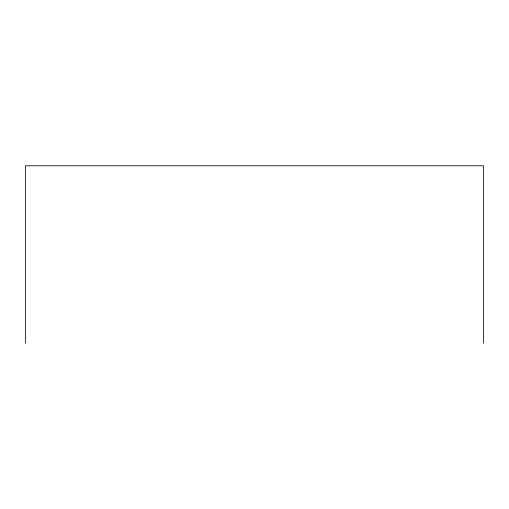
<?xml version="1.0" encoding="UTF-8"?>
<svg xmlns="http://www.w3.org/2000/svg" width="509" height="509" viewBox="0 0 509 509"><rect width="100%" height="100%" fill="white"/><g stroke="black" fill="none" stroke-linecap="round" stroke-linejoin="round"><path stroke-width="0.76" d="M483.55 343.231L483.55 165.769L25.45 165.769L25.45 343.231"/></g></svg>
